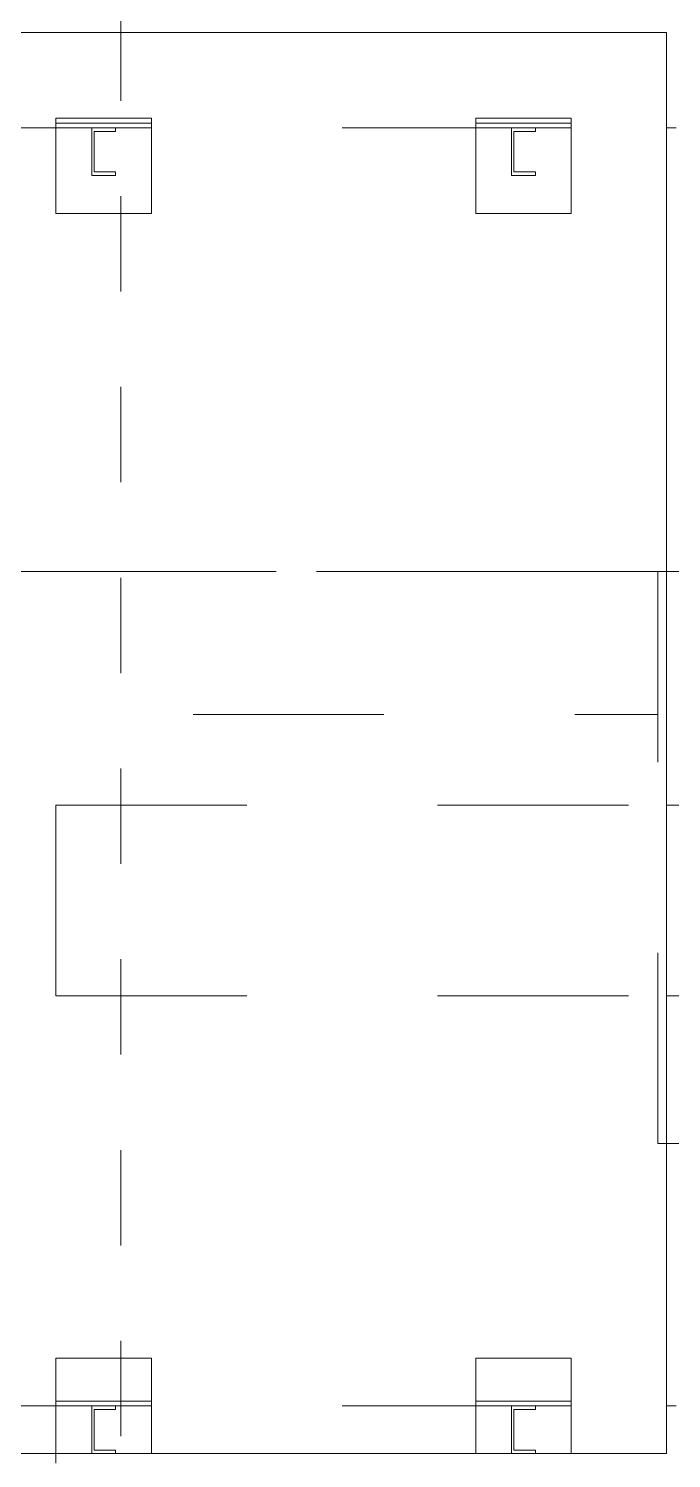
# Model space of a CAD drawing. Header units: millimetres. Extents: x 652937 to 1670132, y 1473552 to 2851037.
# Drawn here: x 663596.786 to 663598.133, y 1524528.36 to 1524531.358 of the extents above; entities that cross this region are included whole.
import ezdxf

# ---------------------------------------------------------------- set-up
doc = ezdxf.new("R2010")
doc.units = ezdxf.units.MM
for name, pattern in [('XKITLINE00', [0]), ('XKITLINE01', [4, 1, -1, 1, -1]), ('XKITLINE02', [4, 2, -2])]:
    doc.linetypes.add(name, pattern=pattern)
doc.layers.add('Part', color=7, linetype='Continuous', lineweight=0)
doc.layers.add('S-GRID', color=7, linetype='Continuous', lineweight=9)

# ---------------------------------------------------------------- blocks, each defined once
blk = doc.blocks.new('*A39404464')
at = {"layer": 'S-GRID', "color": 7, "linetype": 'XKITLINE01', "lineweight": 0}
blk.add_line((-30.905117, -99.720099), (129.806536, -99.720099), dxfattribs=at)
blk = doc.blocks.new('*A40284552')
at = {"layer": 'S-GRID', "color": 7, "linetype": 'XKITLINE01', "lineweight": 0}
blk.add_line((61.04689, -148.786781), (61.04689, -44.620099), dxfattribs=at)
blk = doc.blocks.new('*A40344558')
at = {"layer": 'Part', "color": 7, "linetype": 'XKITLINE00', "lineweight": 0}
for p, q in [((59.365186, -94.070099), (66.765337, -94.070099)), ((66.765186, -108.970099), (66.765186, -94.070099)), ((66.765337, -94.070099), (66.765337, -108.970099)), ((66.765186, -108.970099), (59.365186, -108.970099)), ((66.765337, -108.970099), (66.765186, -108.970099))]:
    blk.add_line(p, q, dxfattribs=at)
at = {"layer": 'Part', "color": 7, "linetype": 'XKITLINE02', "lineweight": 0}
blk.add_line((66.765186, -108.970099), (66.765337, -108.970099), dxfattribs=at)
blk = doc.blocks.new('*A40964620')
at = {"layer": 'Part', "color": 7, "linetype": 'XKITLINE02', "lineweight": 0}
for p, q in [((59.365186, -99.720099), (66.765362, -99.720099)), ((59.365186, -108.470099), (66.765362, -108.470099))]:
    blk.add_line(p, q, dxfattribs=at)
at = {"layer": 'Part', "color": 7, "linetype": 'XKITLINE00', "lineweight": 0}
for p, q in [((66.765362, -99.720099), (66.865186, -99.720099)), ((66.765362, -108.470099), (66.865186, -108.470099))]:
    blk.add_line(p, q, dxfattribs=at)
blk = doc.blocks.new('*A41324656')
at = {"layer": 'Part', "color": 7, "linetype": 'XKITLINE02', "lineweight": 0}
for p, q in [((53.802192, -99.720099), (53.802192, -101.220099)), ((66.672733, -99.720099), (53.802192, -99.720099)), ((66.672191, -101.220099), (66.672191, -99.720099)), ((53.802192, -101.220099), (66.672733, -101.220099))]:
    blk.add_line(p, q, dxfattribs=at)
blk = doc.blocks.new('*A41414665')
at = {"layer": 'Part', "color": 7, "linetype": 'XKITLINE02', "lineweight": 0}
for p, q in [((67.922733, -99.720099), (66.672141, -99.720099)), ((66.672141, -99.720099), (66.672141, -105.720099)), ((67.922141, -105.720099), (67.922141, -99.720099)), ((66.672141, -105.720099), (67.922733, -105.720099))]:
    blk.add_line(p, q, dxfattribs=at)
blk = doc.blocks.new('*A43014825')
at = {"layer": 'Part', "color": 7, "linetype": 'XKITLINE02', "lineweight": 0}
for p, q in [((59.365341, -108.470099), (60.365541, -108.470099)), ((60.365341, -108.470099), (60.365341, -108.970099)), ((60.365541, -108.470099), (60.365541, -108.970099))]:
    blk.add_line(p, q, dxfattribs=at)
at = {"layer": 'Part', "color": 7, "linetype": 'XKITLINE00', "lineweight": 0}
for p, q in [((60.365341, -108.970099), (60.365341, -109.070099)), ((60.365541, -108.970099), (60.365541, -109.070099))]:
    blk.add_line(p, q, dxfattribs=at)
blk = doc.blocks.new('*A43064830')
at = {"layer": 'Part', "color": 7, "linetype": 'XKITLINE02', "lineweight": 0}
for p, q in [((60.365341, -104.170099), (60.365341, -102.170099)), ((60.365341, -102.170099), (60.365541, -102.170099)), ((60.365341, -102.170099), (66.765362, -102.170099)), ((60.365541, -102.170099), (60.365541, -104.170099)), ((66.865186, -102.170099), (67.422072, -102.170099)), ((67.421872, -104.170099), (67.421872, -102.170099)), ((67.422072, -102.170099), (67.422072, -104.170099)), ((60.365541, -104.170099), (60.365341, -104.170099)), ((60.365341, -104.170099), (66.765362, -104.170099)), ((67.422072, -104.170099), (66.865186, -104.170099))]:
    blk.add_line(p, q, dxfattribs=at)
at = {"layer": 'Part', "color": 7, "linetype": 'XKITLINE00', "lineweight": 0}
for p, q in [((66.765362, -102.170099), (66.865186, -102.170099)), ((66.765362, -104.170099), (66.865186, -104.170099))]:
    blk.add_line(p, q, dxfattribs=at)
blk = doc.blocks.new('*A43094833')
at = {"layer": 'Part', "color": 7, "linetype": 'XKITLINE02', "lineweight": 0}
for p, q in [((65.140384, -108.470099), (65.390524, -108.470099)), ((65.140384, -108.970099), (65.140384, -108.470099)), ((65.140524, -108.970099), (65.140524, -108.470099)), ((65.390524, -108.507599), (65.165384, -108.507599)), ((65.165384, -108.932599), (65.165384, -108.507599)), ((65.165524, -108.932599), (65.165524, -108.507599)), ((65.390384, -108.507599), (65.390384, -108.470099)), ((65.390524, -108.470099), (65.390524, -108.507599)), ((65.390524, -108.970099), (65.140384, -108.970099)), ((65.165384, -108.932599), (65.390524, -108.932599)), ((65.390384, -108.970099), (65.390384, -108.932599)), ((65.390524, -108.932599), (65.390524, -108.970099))]:
    blk.add_line(p, q, dxfattribs=at)
blk = doc.blocks.new('*A43104834')
at = {"layer": 'Part', "color": 7, "linetype": 'XKITLINE02', "lineweight": 0}
for p, q in [((65.765369, -107.970099), (64.765357, -107.970099)), ((64.765357, -107.970099), (64.765357, -108.970099)), ((64.765369, -108.970099), (64.765369, -107.970099)), ((65.765357, -108.970099), (65.765357, -107.970099)), ((65.765369, -108.970099), (65.765369, -107.970099)), ((64.765357, -108.970099), (65.765369, -108.970099))]:
    blk.add_line(p, q, dxfattribs=at)
blk = doc.blocks.new('*A43114835')
at = {"layer": 'Part', "color": 7, "linetype": 'XKITLINE02', "lineweight": 0}
for p, q in [((65.765609, -108.420099), (64.765409, -108.420099)), ((64.765409, -108.470099), (64.765409, -108.420099)), ((65.765609, -108.470099), (64.765409, -108.470099)), ((64.765609, -108.470099), (64.765609, -108.420099)), ((65.765409, -108.420099), (65.765609, -108.420099)), ((65.765409, -108.470099), (65.765409, -108.420099)), ((65.765609, -108.470099), (65.765409, -108.470099)), ((65.765609, -108.420099), (65.765609, -108.470099))]:
    blk.add_line(p, q, dxfattribs=at)
blk = doc.blocks.new('*A43144838')
at = {"layer": 'Part', "color": 7, "linetype": 'XKITLINE02', "lineweight": 0}
for p, q in [((60.740384, -108.470099), (60.990524, -108.470099)), ((60.740384, -108.970099), (60.740384, -108.470099)), ((60.740524, -108.970099), (60.740524, -108.470099)), ((60.990524, -108.507599), (60.765384, -108.507599)), ((60.765384, -108.932599), (60.765384, -108.507599)), ((60.765524, -108.932599), (60.765524, -108.507599)), ((60.990384, -108.507599), (60.990384, -108.470099)), ((60.990524, -108.470099), (60.990524, -108.507599)), ((60.990524, -108.970099), (60.740384, -108.970099)), ((60.765384, -108.932599), (60.990524, -108.932599)), ((60.990384, -108.970099), (60.990384, -108.932599)), ((60.990524, -108.932599), (60.990524, -108.970099))]:
    blk.add_line(p, q, dxfattribs=at)
blk = doc.blocks.new('*A43154839')
at = {"layer": 'Part', "color": 7, "linetype": 'XKITLINE02', "lineweight": 0}
for p, q in [((61.365369, -107.970099), (60.365357, -107.970099)), ((60.365357, -107.970099), (60.365357, -108.970099)), ((60.365369, -108.970099), (60.365369, -107.970099)), ((61.365357, -108.970099), (61.365357, -107.970099)), ((61.365369, -108.970099), (61.365369, -107.970099)), ((60.365357, -108.970099), (61.365369, -108.970099))]:
    blk.add_line(p, q, dxfattribs=at)
blk = doc.blocks.new('*A43224846')
at = {"layer": 'Part', "color": 7, "linetype": 'XKITLINE02', "lineweight": 0}
for p, q in [((61.365609, -108.420099), (60.365409, -108.420099)), ((60.365409, -108.470099), (60.365409, -108.420099)), ((61.365609, -108.470099), (60.365409, -108.470099)), ((60.365609, -108.470099), (60.365609, -108.420099)), ((61.365409, -108.420099), (61.365609, -108.420099)), ((61.365409, -108.470099), (61.365409, -108.420099)), ((61.365609, -108.470099), (61.365409, -108.470099)), ((61.365609, -108.420099), (61.365609, -108.470099))]:
    blk.add_line(p, q, dxfattribs=at)
blk = doc.blocks.new('*A44775001')
at = {"layer": 'Part', "color": 7, "linetype": 'XKITLINE02', "lineweight": 0}
blk.add_line((59.365186, -95.070099), (66.765362, -95.070099), dxfattribs=at)
at = {"layer": 'Part', "color": 7, "linetype": 'XKITLINE00', "lineweight": 0}
blk.add_line((66.765362, -95.070099), (66.865186, -95.070099), dxfattribs=at)
blk = doc.blocks.new('*A48445368')
at = {"layer": 'Part', "color": 7, "linetype": 'XKITLINE02', "lineweight": 0}
for p, q in [((65.765369, -94.970099), (64.765357, -94.970099)), ((64.765357, -94.970099), (64.765357, -95.970099)), ((64.765369, -95.970099), (64.765369, -94.970099)), ((65.765357, -95.970099), (65.765357, -94.970099)), ((65.765369, -95.970099), (65.765369, -94.970099)), ((64.765357, -95.970099), (65.765369, -95.970099))]:
    blk.add_line(p, q, dxfattribs=at)
blk = doc.blocks.new('*A48475371')
at = {"layer": 'Part', "color": 7, "linetype": 'XKITLINE02', "lineweight": 0}
for p, q in [((65.140384, -95.070099), (65.390524, -95.070099)), ((65.140384, -95.570099), (65.140384, -95.070099)), ((65.140524, -95.570099), (65.140524, -95.070099)), ((65.390524, -95.107599), (65.165384, -95.107599)), ((65.165384, -95.532599), (65.165384, -95.107599)), ((65.165524, -95.532599), (65.165524, -95.107599)), ((65.390384, -95.107599), (65.390384, -95.070099)), ((65.390524, -95.070099), (65.390524, -95.107599)), ((65.390524, -95.570099), (65.140384, -95.570099)), ((65.165384, -95.532599), (65.390524, -95.532599)), ((65.390384, -95.570099), (65.390384, -95.532599)), ((65.390524, -95.532599), (65.390524, -95.570099))]:
    blk.add_line(p, q, dxfattribs=at)
blk = doc.blocks.new('*A48495373')
at = {"layer": 'Part', "color": 7, "linetype": 'XKITLINE02', "lineweight": 0}
for p, q in [((65.765609, -95.020099), (64.765409, -95.020099)), ((64.765409, -95.070099), (64.765409, -95.020099)), ((64.765609, -95.070099), (64.765609, -95.020099)), ((65.765409, -95.020099), (65.765609, -95.020099)), ((65.765409, -95.070099), (65.765409, -95.020099)), ((65.765609, -95.020099), (65.765609, -95.070099)), ((65.765609, -95.070099), (64.765409, -95.070099)), ((65.765609, -95.070099), (65.765409, -95.070099))]:
    blk.add_line(p, q, dxfattribs=at)
blk = doc.blocks.new('*A48505374')
at = {"layer": 'Part', "color": 7, "linetype": 'XKITLINE02', "lineweight": 0}
for p, q in [((61.365369, -94.970099), (60.365357, -94.970099)), ((60.365357, -94.970099), (60.365357, -95.970099)), ((60.365369, -95.970099), (60.365369, -94.970099)), ((61.365357, -95.970099), (61.365357, -94.970099)), ((61.365369, -95.970099), (61.365369, -94.970099)), ((60.365357, -95.970099), (61.365369, -95.970099))]:
    blk.add_line(p, q, dxfattribs=at)
blk = doc.blocks.new('*A48535377')
at = {"layer": 'Part', "color": 7, "linetype": 'XKITLINE02', "lineweight": 0}
for p, q in [((60.740384, -95.070099), (60.990524, -95.070099)), ((60.740384, -95.570099), (60.740384, -95.070099)), ((60.740524, -95.570099), (60.740524, -95.070099)), ((60.990524, -95.107599), (60.765384, -95.107599)), ((60.765384, -95.532599), (60.765384, -95.107599)), ((60.765524, -95.532599), (60.765524, -95.107599)), ((60.990384, -95.107599), (60.990384, -95.070099)), ((60.990524, -95.070099), (60.990524, -95.107599)), ((60.990524, -95.570099), (60.740384, -95.570099)), ((60.765384, -95.532599), (60.990524, -95.532599)), ((60.990384, -95.570099), (60.990384, -95.532599)), ((60.990524, -95.532599), (60.990524, -95.570099))]:
    blk.add_line(p, q, dxfattribs=at)
blk = doc.blocks.new('*A48585382')
at = {"layer": 'Part', "color": 7, "linetype": 'XKITLINE02', "lineweight": 0}
for p, q in [((61.365609, -95.020099), (60.365409, -95.020099)), ((60.365409, -95.070099), (60.365409, -95.020099)), ((60.365609, -95.070099), (60.365609, -95.020099)), ((61.365409, -95.020099), (61.365609, -95.020099)), ((61.365409, -95.070099), (61.365409, -95.020099)), ((61.365609, -95.020099), (61.365609, -95.070099)), ((61.365609, -95.070099), (60.365409, -95.070099)), ((61.365609, -95.070099), (61.365409, -95.070099))]:
    blk.add_line(p, q, dxfattribs=at)

msp = doc.modelspace()

# ---------------------------------------------------------------- block references
at = {"color": 7, "lineweight": 0, "xscale": 0.2, "yscale": 0.2, "zscale": 0.2}
for name in ['*A40284552', '*A40344558', '*A44775001', '*A48505374', '*A48585382', '*A48535377', '*A48445368', '*A48495373', '*A48475371', '*A39404464', '*A40964620', '*A41324656', '*A41414665', '*A43064830', '*A43154839', '*A43104834', '*A43224846', '*A43114835', '*A43014825', '*A43144838', '*A43094833']:
    msp.add_blockref(name, (663584.7698, 1524550.1643), dxfattribs=at)

doc.saveas('drawing.dxf')
